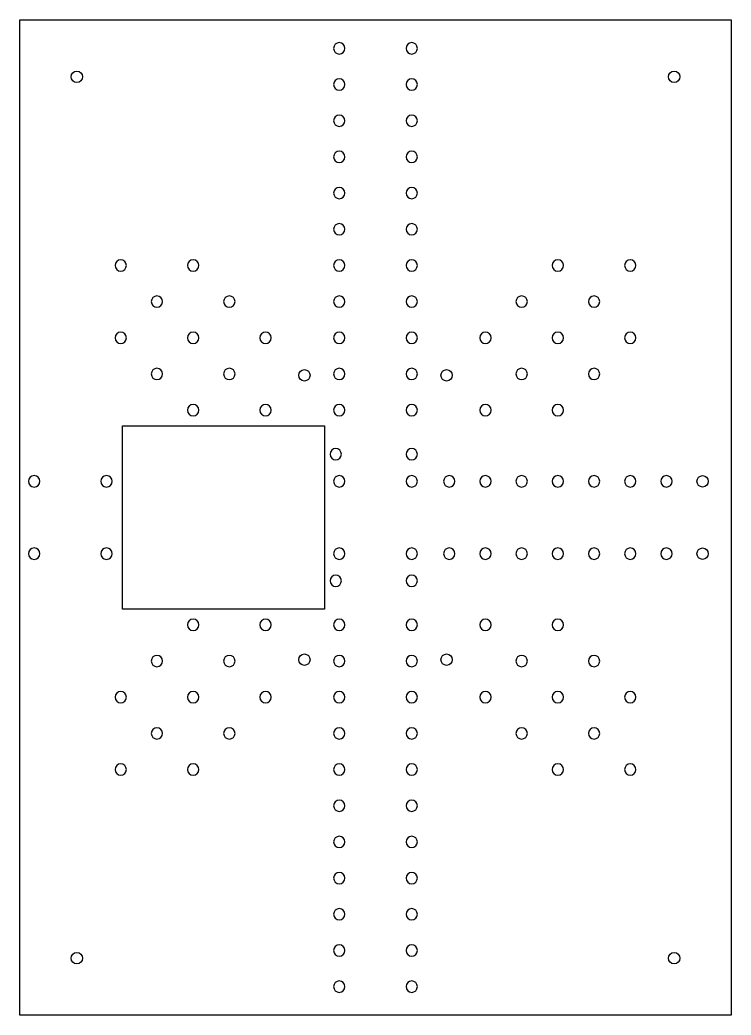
# Model space of a CAD drawing. Extents: x -250 to 0, y -350 to 0.
import ezdxf

# ---------------------------------------------------------------- set-up
doc = ezdxf.new("R2010")
doc.units = 0
doc.layers.get('0').update_dxf_attribs({"linetype": 'continuous'})

# ---------------------------------------------------------------- blocks, each defined once
blk = doc.blocks.new('SKETCH071')
at = {"color": 7}
for p, q in [((-250, -350), (-250, 0)), ((-250, 0), (0, 0)), ((0, 0), (0, -350)), ((-213.975, -207.25), (-213.975, -142.75)), ((-213.975, -142.75), (-142.975, -142.75)), ((-142.975, -142.75), (-142.975, -207.25)), ((-142.975, -207.25), (-213.975, -207.25)), ((0, -350), (-250, -350))]:
    blk.add_line(p, q, dxfattribs=at)
at = {"color": 7, "extrusion": (0, 0, -1)}
for centre in [(-137.725, -10), (-112.275, -10), (-137.725, -22.725), (-112.275, -22.725), (-137.725, -35.45), (-112.275, -35.45), (-137.725, -48.175), (-112.275, -48.175), (-137.725, -60.9), (-112.275, -60.9), (-137.725, -73.625), (-112.275, -73.625), (-214.55, -86.35), (-189.1, -86.35), (-137.725, -86.35), (-112.275, -86.35), (-60.9, -86.35), (-35.45, -86.35), (-201.825, -99.075), (-176.375, -99.075), (-137.725, -99.075), (-112.275, -99.075), (-73.625, -99.075), (-48.175, -99.075), (-214.55, -111.8), (-189.1, -111.8), (-163.65, -111.8), (-137.725, -111.8), (-112.275, -111.8), (-86.35, -111.8), (-60.9, -111.8), (-35.45, -111.8), (-201.825, -124.525), (-176.375, -124.525), (-137.725, -124.525), (-112.275, -124.525), (-73.625, -124.525), (-48.175, -124.525), (-189.1, -137.25), (-163.65, -137.25), (-137.725, -137.25), (-112.275, -137.25), (-86.35, -137.25), (-60.9, -137.25), (-138.975, -152.75), (-112.275, -152.75), (-245, -162.275), (-219.55, -162.275), (-137.725, -162.275), (-112.275, -162.275), (-99.075, -162.275), (-86.35, -162.275), (-73.625, -162.275), (-60.9, -162.275), (-48.175, -162.275), (-35.45, -162.275), (-22.725, -162.275), (-10, -162.275), (-245, -187.725), (-219.55, -187.725), (-137.725, -187.725), (-112.275, -187.725), (-99.075, -187.725), (-86.35, -187.725), (-73.625, -187.725), (-60.9, -187.725), (-48.175, -187.725), (-35.45, -187.725), (-22.725, -187.725), (-10, -187.725), (-138.975, -197.25), (-112.275, -197.25), (-189.1, -212.75), (-163.65, -212.75), (-137.725, -212.75), (-112.275, -212.75), (-86.35, -212.75), (-60.9, -212.75), (-201.825, -225.475), (-176.375, -225.475), (-137.725, -225.475), (-112.275, -225.475), (-73.625, -225.475), (-48.175, -225.475), (-214.55, -238.2), (-189.1, -238.2), (-163.65, -238.2), (-137.725, -238.2), (-112.275, -238.2), (-86.35, -238.2), (-60.9, -238.2), (-35.45, -238.2), (-201.825, -250.925), (-176.375, -250.925), (-137.725, -250.925), (-112.275, -250.925), (-73.625, -250.925), (-48.175, -250.925), (-214.55, -263.65), (-189.1, -263.65), (-137.725, -263.65), (-112.275, -263.65), (-60.9, -263.65), (-35.45, -263.65), (-137.725, -276.375), (-112.275, -276.375), (-137.725, -289.1), (-112.275, -289.1), (-137.725, -301.825), (-112.275, -301.825), (-137.725, -314.55), (-112.275, -314.55), (-137.725, -327.275), (-112.275, -327.275), (-137.725, -340), (-112.275, -340)]:
    blk.add_ellipse(centre, major_axis=(0, 2), ratio=1, start_param=3.1415927, end_param=9.424778, dxfattribs=at)
blk = doc.blocks.new('SKETCH072')
at = {"color": 7, "extrusion": (0, 0, -1)}
for centre in [(-230, -20), (-20, -20), (-150, -125), (-100, -125), (-150, -225), (-100, -225), (-230, -330), (-20, -330)]:
    blk.add_ellipse(centre, major_axis=(0, 2), ratio=1, start_param=3.141593, end_param=9.424778, dxfattribs=at)

msp = doc.modelspace()

# ---------------------------------------------------------------- block references
at = {"color": 7}
for name in ['SKETCH071', 'SKETCH072']:
    msp.add_blockref(name, (0, 0), dxfattribs=at)

doc.saveas('drawing.dxf')
